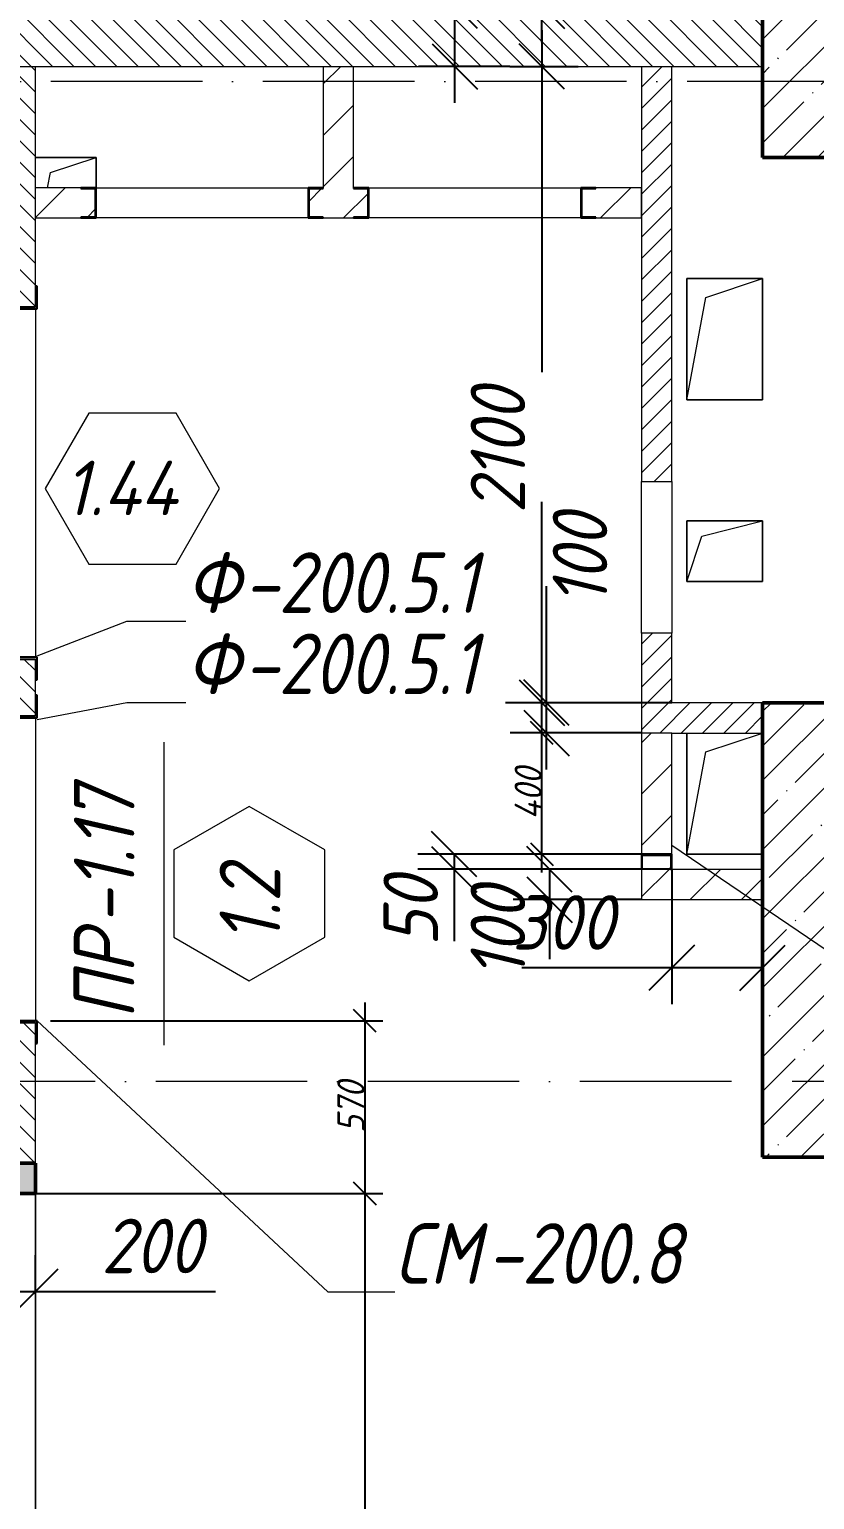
# Model space of a CAD drawing. Header units: millimetres. Extents: x -356862 to 418287, y 0 to 839748.
# Drawn here: x -172371 to -169779, y 616617 to 621470 of the extents above; entities that cross this region are included whole.
import ezdxf

# ---------------------------------------------------------------- set-up
doc = ezdxf.new("R2010")
doc.units = ezdxf.units.MM
doc.linetypes.add('50_200_ШТРИХ_1Т_ш5_п1_п1_', pattern=[700, 500, -100, 0, -100])
for name, color, linetype, lineweight in [('A-____-____-DIMS', 7, 'Continuous', 9), ('A-DOOR-____-IDEN', 7, 'Continuous', 9), ('A-DOOR-____-OTLN', 7, 'Continuous', 9), ('A-FLOR-____-OTLN', 7, 'Continuous', 9), ('A-GENM-____-IDEN', 7, 'Continuous', 9), ('A-GENM-____-MCUT', 7, 'Continuous', 25), ('A-GENM-____-OTLN', 7, 'Continuous', 9), ('A-GENM-____-OTLN-1', 7, 'Continuous', 25), ('A-GLAZ-____-IDEN', 7, 'Continuous', 9), ('A-WALL-FNSH-MCUT-1', 7, 'Continuous', 9), ('S-COLS-____-MCUT', 7, 'Continuous', 50), ('S-COLS-____-OTLN', 7, 'Continuous', 9), ('S-GRID-____-OTLN-1', 7, '50_200_ШТРИХ_1Т_ш5_п1_п1_', 9)]:
    doc.layers.add(name, color=color, linetype=linetype, lineweight=lineweight)
for name, color, linetype, lineweight, true_color in [('A-DOOR-____-OTLN-1', 7, 'Continuous', 9, 0xffffff), ('A-WALL-____-MCUT-4', 7, 'Continuous', 13, 0x000000), ('A-WALL-____-MCUT-9', 7, 'Continuous', 9, 0x000000), ('A-WALL-____-PATT-3', 9, 'Continuous', 9, 0x808080), ('A-WALL-____-PATT-4', 9, 'Continuous', 9, 0x808080), ('A-WALL-____-PATT-5', 7, 'Continuous', 9, 0x000000), ('A-WALL-FNSH-MCUT-2', 7, 'Continuous', 13, 0x000000), ('I-WALL-____-OTLN-1', 7, 'Continuous', 9, 0x000000), ('I-WALL-____-OTLN-2', 7, 'Continuous', 9, 0x000000), ('I-WALL-____-OTLN-3', 7, 'Continuous', 9, 0x000000), ('S-COLS-____-MCUT-1', 7, 'Continuous', 50, 0x000000), ('S-COLS-____-OTLN-1', 7, 'Continuous', 9, 0x000000)]:
    doc.layers.add(name, color=color, linetype=linetype, lineweight=lineweight, true_color=true_color)
doc.styles.add('ISOCPEUR_I_10', font='isocpeui.ttf', dxfattribs={"width": 0.9, "height": 180})
doc.styles.add('ISOCPEUR_I_14', font='isocpeui.ttf', dxfattribs={"width": 0.9, "height": 180})
doc.styles.add('ISOCPEUR_I_2', font='isocpeui.ttf', dxfattribs={"width": 0.85, "height": 2.3})
doc.styles.add('ISOCPEUR_I_7', font='isocpeui.ttf', dxfattribs={"width": 0.9, "height": 90})
doc.dimstyles.new('ISO-1_8_0_9К_СРЕДНИЙ_Кладочные_2', dxfattribs={"dimscale": 304.8, "dimtxt": 89.638306, "dimasz": 0.246063, "dimexe": 0.19685, "dimexo": 0, "dimgap": 0, "dimtad": 1, "dimdec": 3, "dimrnd": 0.001, "dimdsep": 46, "dimtxsty": 'ISOCPEUR_I_7', "dimblk1": 'OBLIQUE', "dimblk2": 'OBLIQUE', "dimsah": 1, "dimcen": 0.09, "dimdle": 0.19685, "dimazin": 0, "dimtfac": 1, "dimtdec": 4, "dimtix": 1, "dimtmove": 1, "dimatfit": 3, "dimfxl": 1, "dimtvp": 1, "dimtolj": 1, "dimtzin": 0, "dimarcsym": 2})
doc.dimstyles.new('ISO-1_8_0_9К_СРЕДНИЙ_Кладочные_3', dxfattribs={"dimscale": 304.8, "dimtxt": 179.276612, "dimasz": 0.492126, "dimexe": 0.393701, "dimexo": 0, "dimgap": 0, "dimtad": 1, "dimdec": 3, "dimrnd": 0.001, "dimdsep": 46, "dimtxsty": 'ISOCPEUR_I_10', "dimblk1": 'OBLIQUE', "dimblk2": 'OBLIQUE', "dimsah": 1, "dimcen": 0.09, "dimdle": 0.393701, "dimazin": 0, "dimtfac": 1, "dimtdec": 4, "dimtix": 1, "dimtmove": 0, "dimatfit": 3, "dimfxl": 1, "dimtvp": 1, "dimtolj": 1, "dimtzin": 0, "dimarcsym": 2})
doc.dimstyles.new('ISO-1_8_0_9К_СРЕДНИЙ_Кладочные_4', dxfattribs={"dimscale": 304.8, "dimtxt": 179.276612, "dimasz": 0.492126, "dimexe": 0.393701, "dimexo": 0, "dimgap": 0, "dimtad": 1, "dimdec": 3, "dimrnd": 0.001, "dimdsep": 46, "dimtxsty": 'ISOCPEUR_I_10', "dimblk1": 'OBLIQUE', "dimblk2": 'OBLIQUE', "dimsah": 1, "dimcen": 0.09, "dimdle": 0.393701, "dimazin": 0, "dimtfac": 1, "dimtdec": 4, "dimtix": 1, "dimtmove": 1, "dimatfit": 3, "dimfxl": 1, "dimtvp": 1, "dimtolj": 1, "dimtzin": 0, "dimarcsym": 2})
pattern_1 = [(135, (-175000.736, 544716.51), (-35.35534, -35.35534), [])]
pattern_2 = [(45, (-175000.736, 544716.51), (-35.35534, 35.35534), [])]
pattern_3 = [(45, (-175000.74, 544716.51), (-84.85281, 84.85281), [])]

# ---------------------------------------------------------------- blocks, each defined once
blk = doc.blocks.new('BSC_Колонна _Прямоугольная - 500х500-V40-АР1_Кладочный план 1 этажа в осях 1-64_Ю-ЯЯ')
at = {"layer": 'S-COLS-____-OTLN'}
h = blk.add_hatch(dxfattribs=at)
h.set_pattern_fill('FP_39', color=256, style=0, pattern_type=2)
h.set_pattern_definition([(45, (-5300, -76581.04), (-114.04925, 114.04925), []), (45, (-5185.95, -76581.04), (-114.04925, 114.04925), [201.613, -40.323, 3.353, -36.97])])
h.paths.add_polyline_path([(-250, -250), (250, -250), (250, 250), (-250, 250), (-250, 17.7)], flags=0)
at = {"layer": 'S-COLS-____-MCUT'}
for p, q in [((250, 250), (-250, 250)), ((-250, 250), (-250, -250)), ((250, -250), (250, 250)), ((-250, -250), (250, -250))]:
    blk.add_line(p, q, dxfattribs=at)
blk = doc.blocks.new('BSC_Колонна _Прямоугольная - 500х1500-25984399-АР1_Кладочный план 1 этажа в осях 1-64_Ю-ЯЯ')
at = {"layer": 'S-COLS-____-OTLN'}
h = blk.add_hatch(dxfattribs=at)
h.set_pattern_fill('FP_185', color=256, style=0, pattern_type=2)
h.set_pattern_definition([(45, (-5300, -73781.04), (-114.04925, 114.04925), []), (45, (-5185.95, -73781.04), (-114.04925, 114.04925), [201.613, -40.323, 3.353, -36.97])])
h.paths.add_polyline_path([(-250, -750), (250, -750), (250, 750), (-250, 750), (-250, -411.2)], flags=0)
at = {"layer": 'S-COLS-____-MCUT'}
for p, q in [((250, 750), (-250, 750)), ((-250, 750), (-250, -750)), ((250, -750), (250, 750)), ((-250, -750), (250, -750))]:
    blk.add_line(p, q, dxfattribs=at)
blk = doc.blocks.new('Проем_Дверь_Прямоугольный - 5110х2800h_витражные проемы-35263369-АР1_Кладочный план 1 этажа в осях 1-64_Ю-ЯЯ')
at = {"layer": 'A-DOOR-____-OTLN-1'}
blk.add_line((2555, 100), (-2555, 100), dxfattribs=at)
blk = doc.blocks.new('Фахверк_СКБ_Уголок - 200_4010_1-27904896-АР1_Кладочный план 1 этажа в осях 1-64_Ю-ЯЯ')
at = {"layer": 'A-GENM-____-MCUT'}
for p, q in [((200, 156), (125, 156)), ((125, 156), (125, 81)), ((131, 81), (131, 150)), ((131, 150), (200, 150)), ((200, 150), (200, 156)), ((125, 81), (131, 81)), ((131, 19), (125, 19)), ((125, 19), (125, -56)), ((131, -50), (131, 19)), ((125, -56), (200, -56)), ((200, -50), (131, -50)), ((200, -56), (200, -50))]:
    blk.add_line(p, q, dxfattribs=at)
blk = doc.blocks.new('154_Стойка_СКБ_Уголок - СМ-2230_200-28216496-АР1_Кладочный план 1 этажа в осях 1-64_Ю-ЯЯ')
at = {"layer": 'A-GENM-____-MCUT'}
for p, q in [((125, 156), (125, 81)), ((200, 156), (125, 156)), ((131, 81), (131, 150)), ((131, 150), (200, 150)), ((200, 150), (200, 156)), ((125, 81), (131, 81)), ((131, 19), (125, 19)), ((125, 19), (125, -56)), ((131, -50), (131, 19)), ((125, -56), (200, -56)), ((200, -50), (131, -50)), ((200, -56), (200, -50))]:
    blk.add_line(p, q, dxfattribs=at)
blk = doc.blocks.new('154_Стойка_СКБ_Уголок - СМ-2930_200-28217172-АР1_Кладочный план 1 этажа в осях 1-64_Ю-ЯЯ')
at = {"layer": 'A-GENM-____-MCUT'}
for p, q in [((125, 156), (125, 81)), ((200, 156), (125, 156)), ((131, 81), (131, 150)), ((131, 150), (200, 150)), ((200, 150), (200, 156)), ((125, 81), (131, 81)), ((131, 19), (125, 19)), ((125, 19), (125, -56)), ((131, -50), (131, 19)), ((125, -56), (200, -56)), ((200, -50), (131, -50)), ((200, -56), (200, -50))]:
    blk.add_line(p, q, dxfattribs=at)
blk = doc.blocks.new('AR_Отверстие прямоугольное _в плите_ - AR_Отверстие прямоугольное _в плите_-V188-АР1_Кладочный план 1 этажа в осях 1-64_Ю-ЯЯ')
at = {"layer": 'A-GENM-____-OTLN'}
for p, q in [((125, 100), (-125, 100)), ((-125, 100), (-125, -100)), ((-75, 50), (125, 100)), ((125, -100), (125, 100)), ((-125, -100), (-75, 50)), ((-125, -100), (125, -100))]:
    blk.add_line(p, q, dxfattribs=at)
blk = doc.blocks.new('AR_Отверстие прямоугольное _в плите_ - AR_Отверстие прямоугольное _в плите_-V198-АР1_Кладочный план 1 этажа в осях 1-64_Ю-ЯЯ')
at = {"layer": 'A-GENM-____-OTLN'}
for p, q in [((125, 200), (-125, 200)), ((-125, 200), (-125, -200)), ((-62.5, 137.5), (125, 200)), ((125, -200), (125, 200)), ((-125, -200), (-62.5, 137.5)), ((-125, -200), (125, -200))]:
    blk.add_line(p, q, dxfattribs=at)
blk = doc.blocks.new('AR_Отверстие прямоугольное _в плите_ - AR_Отверстие прямоугольное _в плите_-30512088-АР1_Кладочный план 1 этажа в осях 1-64_Ю-ЯЯ')
at = {"layer": 'A-GENM-____-OTLN'}
for p, q in [((100, 150), (-100, 150)), ((-50, 100), (100, 150)), ((100, 50), (100, 150)), ((-60, 50), (-50, 100))]:
    blk.add_line(p, q, dxfattribs=at)
blk = doc.blocks.new('AR_Отверстие прямоугольное _в плите_ - AR_Отверстие прямоугольное _в плите_-V252-АР1_Кладочный план 1 этажа в осях 1-64_Ю-ЯЯ')
at = {"layer": 'A-GENM-____-OTLN'}
for p, q in [((-125, 200), (-125, -200)), ((-62.5, 137.5), (125, 200)), ((-125, -200), (-62.5, 137.5)), ((-125, -200), (125, -200))]:
    blk.add_line(p, q, dxfattribs=at)
blk = doc.blocks.new('BSC_Колонна _Прямоугольная1 - 200х100 _металл_-35284186-АР1_Кладочный план 1 этажа в осях 1-64_Ю-ЯЯ')
at = {"layer": 'S-COLS-____-OTLN-1'}
blk.add_hatch(color=256, dxfattribs=at).paths.add_polyline_path([(-100, -50), (100, -50), (100, 50), (-100, 50)], flags=0)
at = {"layer": 'S-COLS-____-MCUT-1'}
for p, q in [((100, 50), (-100, 50)), ((-100, 50), (-100, -50)), ((100, -50), (100, 50)), ((-100, -50), (100, -50))]:
    blk.add_line(p, q, dxfattribs=at)
blk = doc.blocks.new('154_Фахверк_СКБ_Швеллер - Тип_100_4010_1-36655149-АР1_Кладочный план 1 этажа в осях 1-64_Ю-ЯЯ')
at = {"layer": 'A-GENM-____-MCUT'}
for p, q in [((175, 50), (125, 50)), ((125, 50), (125, -50)), ((175, 47), (175, 50)), ((128, 47), (175, 47)), ((128, -47), (128, 47)), ((175, -47), (128, -47)), ((175, -50), (175, -47)), ((125, -50), (175, -50))]:
    blk.add_line(p, q, dxfattribs=at)
blk = doc.blocks.new('_Oblique')
at = {"color": 0, "linetype": 'ByBlock', "lineweight": -2}
blk.add_line((-0.5, -0.5), (0.5, 0.5), dxfattribs=at)
blk = doc.blocks.new('*D12013')
at = {"layer": 'A-____-____-DIMS', "color": 0, "lineweight": -2, "transparency": 16777216}
for p, q in [((-172550.7, 617295.3), (-172550.7, 617424.4)), ((-172350.7, 617295.3), (-172350.7, 617424.4)), ((-172670.7, 617304.4), (-172350.7, 617304.4)), ((-172350.7, 617304.4), (-171756.7, 617304.4))]:
    blk.add_line(p, q, dxfattribs=at)
at = {"layer": 'Defpoints', "color": 0, "transparency": 16777216}
for p in [(-172550.7, 617295.3), (-172350.7, 617304.4), (-172350.7, 617295.3)]:
    blk.add_point(p, dxfattribs=at)
at = {"layer": 'A-____-____-DIMS', "color": 0, "lineweight": -2, "transparency": 16777216, "xscale": 150, "yscale": 150, "zscale": 150, "rotation": 180}
blk.add_blockref('_Oblique', (-172550.7, 617304.4), dxfattribs=at)
at = {"layer": 'A-____-____-DIMS', "color": 0, "lineweight": -2, "transparency": 16777216, "xscale": 150, "yscale": 150, "zscale": 150}
blk.add_blockref('_Oblique', (-172350.7, 617304.4), dxfattribs=at)
at = {"layer": 'A-____-____-DIMS', "color": 0, "transparency": 16777216, "insert": (-172133.5, 617544.4), "char_height": 180, "width": 409.578, "attachment_point": 1, "line_spacing_factor": 1.149209, "style": 'ISOCPEUR_I_10'}
blk.add_mtext('\\A1;200', dxfattribs=at)
blk = doc.blocks.new('AAR_СКБ_Марка_Окна_Перемычка и проем - Марка перемычки и проема-17324483-АР1_Кладочный план 1 этажа в осях 1-64_Ю-ЯЯ')
at = {"layer": 'A-GLAZ-____-IDEN'}
for p, q in [((-5, 0), (5, 0)), ((-1.439, -0.31), (-2.877, -2.802)), ((1.439, -0.31), (-1.439, -0.31)), ((2.877, -2.802), (1.439, -0.31)), ((-2.877, -2.802), (-1.439, -5.294)), ((1.439, -5.294), (2.877, -2.802)), ((-1.439, -5.294), (1.439, -5.294))]:
    blk.add_line(p, q, dxfattribs=at)
blk = doc.blocks.new('Марка проема - марка проема-27336095-АР1_Кладочный план 1 этажа в осях 1-64_Ю-ЯЯ')
at = {"layer": 'A-DOOR-____-IDEN'}
for p, q in [((-1.439, 0.159), (-2.877, -2.333)), ((1.439, 0.159), (-1.439, 0.159)), ((2.877, -2.333), (1.439, 0.159)), ((-2.877, -2.333), (-1.439, -4.825)), ((1.439, -4.825), (2.877, -2.333)), ((-1.439, -4.825), (1.439, -4.825))]:
    blk.add_line(p, q, dxfattribs=at)
blk = doc.blocks.new('*D12054')
at = {"layer": 'A-____-____-DIMS', "color": 0, "lineweight": -2, "transparency": 16777216}
for p, q in [((-170250.7, 618697.6), (-170774.1, 618697.6)), ((-170654.1, 618697.6), (-170654.1, 618477.6)), ((-170350.7, 618597.6), (-170774.1, 618597.6)), ((-170654.1, 618597.6), (-170654.1, 618401))]:
    blk.add_line(p, q, dxfattribs=at)
at = {"layer": 'Defpoints', "color": 0, "transparency": 16777216}
for p in [(-170654.1, 618697.6), (-170250.7, 618697.6), (-170350.7, 618597.6)]:
    blk.add_point(p, dxfattribs=at)
at = {"layer": 'A-____-____-DIMS', "color": 0, "lineweight": -2, "transparency": 16777216, "xscale": 150, "yscale": 150, "zscale": 150}
for p, rotation in [((-170654.1, 618697.6), 90), ((-170654.1, 618597.6), 270)]:
    blk.add_blockref('_Oblique', p, dxfattribs=dict(at, rotation=rotation))
at = {"layer": 'A-____-____-DIMS', "color": 0, "transparency": 16777216, "insert": (-170914.4, 618336.9), "char_height": 180, "width": 368.207, "attachment_point": 1, "rotation": 90, "line_spacing_factor": 1.149209, "style": 'ISOCPEUR_I_10'}
blk.add_mtext('\\A1;100', dxfattribs=at)
blk = doc.blocks.new('*D12055')
at = {"layer": 'A-____-____-DIMS', "color": 0, "lineweight": -2, "transparency": 16777216}
for p, q in [((-170296, 618747.6), (-171088.8, 618747.6)), ((-170968.8, 618747.6), (-170968.8, 618577.6)), ((-170250.7, 618697.6), (-171088.8, 618697.6)), ((-170968.8, 618697.6), (-170968.8, 618460.4))]:
    blk.add_line(p, q, dxfattribs=at)
at = {"layer": 'Defpoints', "color": 0, "transparency": 16777216}
for p in [(-170968.8, 618747.6), (-170296, 618747.6), (-170250.7, 618697.6)]:
    blk.add_point(p, dxfattribs=at)
at = {"layer": 'A-____-____-DIMS', "color": 0, "lineweight": -2, "transparency": 16777216, "xscale": 150, "yscale": 150, "zscale": 150}
for p, rotation in [((-170968.8, 618747.6), 90), ((-170968.8, 618697.6), 270)]:
    blk.add_blockref('_Oblique', p, dxfattribs=dict(at, rotation=rotation))
at = {"layer": 'A-____-____-DIMS', "color": 0, "transparency": 16777216, "insert": (-171202.1, 618443.9), "char_height": 180, "width": 273.052, "attachment_point": 1, "rotation": 90, "line_spacing_factor": 1.149209, "style": 'ISOCPEUR_I_10'}
blk.add_mtext('\\A1;50', dxfattribs=at)
blk = doc.blocks.new('*D12056')
at = {"layer": 'A-____-____-DIMS', "color": 0, "lineweight": -2, "transparency": 16777216}
for p, q in [((-170679.2, 618687.6), (-170679.2, 619207.6)), ((-170350.7, 619147.6), (-170739.2, 619147.6)), ((-170296, 618747.6), (-170739.2, 618747.6))]:
    blk.add_line(p, q, dxfattribs=at)
at = {"layer": 'Defpoints', "color": 0, "transparency": 16777216}
for p in [(-170679.2, 619147.6), (-170350.7, 619147.6), (-170296, 618747.6)]:
    blk.add_point(p, dxfattribs=at)
at = {"layer": 'A-____-____-DIMS', "color": 0, "lineweight": -2, "transparency": 16777216, "xscale": 75, "yscale": 75, "zscale": 75}
for p, rotation in [((-170679.2, 619147.6), 90), ((-170679.2, 618747.6), 270)]:
    blk.add_blockref('_Oblique', p, dxfattribs=dict(at, rotation=rotation))
at = {"layer": 'A-____-____-DIMS', "color": 0, "transparency": 16777216, "insert": (-170724.2, 618947.6), "char_height": 90, "width": 426.127, "attachment_point": 5, "rotation": 90, "style": 'ISOCPEUR_I_7'}
blk.add_mtext('\\A1;400', dxfattribs=at)
blk = doc.blocks.new('*D12057')
at = {"layer": 'A-____-____-DIMS', "color": 0, "lineweight": -2, "transparency": 16777216}
for p, q in [((-170663.8, 619247.6), (-170663.8, 619632)), ((-170250.7, 619247.6), (-170783.8, 619247.6)), ((-170663.8, 619027.6), (-170663.8, 619247.6)), ((-170350.7, 619147.6), (-170783.8, 619147.6))]:
    blk.add_line(p, q, dxfattribs=at)
at = {"layer": 'Defpoints', "color": 0, "transparency": 16777216}
for p in [(-170663.8, 619247.6), (-170250.7, 619247.6), (-170350.7, 619147.6)]:
    blk.add_point(p, dxfattribs=at)
at = {"layer": 'A-____-____-DIMS', "color": 0, "lineweight": -2, "transparency": 16777216, "xscale": 150, "yscale": 150, "zscale": 150}
for p, rotation in [((-170663.8, 619247.6), 90), ((-170663.8, 619147.6), 270)]:
    blk.add_blockref('_Oblique', p, dxfattribs=dict(at, rotation=rotation))
at = {"layer": 'A-____-____-DIMS', "color": 0, "transparency": 16777216, "insert": (-170643.5, 619567.9), "char_height": 180, "width": 368.207, "attachment_point": 1, "rotation": 90, "line_spacing_factor": 1.149209, "style": 'ISOCPEUR_I_10'}
blk.add_mtext('\\A1;100', dxfattribs=at)
blk = doc.blocks.new('*D12058')
at = {"layer": 'A-____-____-DIMS', "color": 0, "lineweight": -2, "transparency": 16777216}
for p, q in [((-170679.2, 621467.6), (-170679.2, 620338.8)), ((-170785.3, 621347.6), (-170559.2, 621347.6)), ((-170679.2, 619127.6), (-170679.2, 619910.9)), ((-170250.7, 619247.6), (-170799.2, 619247.6))]:
    blk.add_line(p, q, dxfattribs=at)
at = {"layer": 'Defpoints', "color": 0, "transparency": 16777216}
for p in [(-170785.3, 621347.6), (-170679.2, 621347.6), (-170250.7, 619247.6)]:
    blk.add_point(p, dxfattribs=at)
at = {"layer": 'A-____-____-DIMS', "color": 0, "lineweight": -2, "transparency": 16777216, "xscale": 150, "yscale": 150, "zscale": 150}
for p, rotation in [((-170679.2, 621347.6), 90), ((-170679.2, 619247.6), 270)]:
    blk.add_blockref('_Oblique', p, dxfattribs=dict(at, rotation=rotation))
at = {"layer": 'A-____-____-DIMS', "color": 0, "transparency": 16777216, "insert": (-170914.4, 619872.5), "char_height": 180, "width": 504.733, "attachment_point": 1, "rotation": 90, "line_spacing_factor": 1.149209, "style": 'ISOCPEUR_I_10'}
blk.add_mtext('\\A1;2100', dxfattribs=at)
blk = doc.blocks.new('*D12059')
at = {"layer": 'A-____-____-DIMS', "color": 0, "lineweight": -2, "transparency": 16777216}
for p, q in [((-170966.5, 621547.6), (-170966.5, 621926.3)), ((-170785.3, 621547.6), (-171086.5, 621547.6)), ((-170966.5, 621227.6), (-170966.5, 621547.6)), ((-170785.3, 621347.6), (-171086.5, 621347.6))]:
    blk.add_line(p, q, dxfattribs=at)
at = {"layer": 'Defpoints', "color": 0, "transparency": 16777216}
for p in [(-170966.5, 621547.6), (-170785.3, 621547.6), (-170785.3, 621347.6)]:
    blk.add_point(p, dxfattribs=at)
at = {"layer": 'A-____-____-DIMS', "color": 0, "lineweight": -2, "transparency": 16777216, "xscale": 150, "yscale": 150, "zscale": 150}
for p, rotation in [((-170966.5, 621547.6), 90), ((-170966.5, 621347.6), 270)]:
    blk.add_blockref('_Oblique', p, dxfattribs=dict(at, rotation=rotation))
at = {"layer": 'A-____-____-DIMS', "color": 0, "transparency": 16777216, "insert": (-170914.4, 621841.5), "char_height": 180, "width": 409.578, "attachment_point": 1, "rotation": 90, "line_spacing_factor": 1.149209, "style": 'ISOCPEUR_I_10'}
blk.add_mtext('\\A1;200', dxfattribs=at)
blk = doc.blocks.new('*D12060')
at = {"layer": 'A-____-____-DIMS', "color": 0, "lineweight": -2, "transparency": 16777216}
for p, q in [((-170679.2, 623267.6), (-170679.2, 622737.8)), ((-170550.7, 623147.6), (-170799.2, 623147.6)), ((-170679.2, 621427.6), (-170679.2, 622339.8)), ((-170785.3, 621547.6), (-170559.2, 621547.6))]:
    blk.add_line(p, q, dxfattribs=at)
at = {"layer": 'Defpoints', "color": 0, "transparency": 16777216}
for p in [(-170679.2, 623147.6), (-170550.7, 623147.6), (-170785.3, 621547.6)]:
    blk.add_point(p, dxfattribs=at)
at = {"layer": 'A-____-____-DIMS', "color": 0, "lineweight": -2, "transparency": 16777216, "xscale": 150, "yscale": 150, "zscale": 150}
for p, rotation in [((-170679.2, 623147.6), 90), ((-170679.2, 621547.6), 270)]:
    blk.add_blockref('_Oblique', p, dxfattribs=dict(at, rotation=rotation))
at = {"layer": 'A-____-____-DIMS', "color": 0, "transparency": 16777216, "insert": (-170914.4, 622286.4), "char_height": 180, "width": 504.733, "attachment_point": 1, "rotation": 90, "line_spacing_factor": 1.149209, "style": 'ISOCPEUR_I_10'}
blk.add_mtext('\\A1;1600', dxfattribs=at)
blk = doc.blocks.new('*D12061')
at = {"layer": 'A-____-____-DIMS', "color": 0, "lineweight": -2, "transparency": 16777216}
for p, q in [((-170250.7, 618697.6), (-170250.7, 618252.3)), ((-169950.7, 618363.2), (-169950.7, 618492.3)), ((-170250.7, 618372.3), (-170744.9, 618372.3)), ((-169950.7, 618372.3), (-170370.7, 618372.3))]:
    blk.add_line(p, q, dxfattribs=at)
at = {"layer": 'Defpoints', "color": 0, "transparency": 16777216}
for p in [(-170250.7, 618697.6), (-169950.7, 618372.3), (-169950.7, 618363.2)]:
    blk.add_point(p, dxfattribs=at)
at = {"layer": 'A-____-____-DIMS', "color": 0, "lineweight": -2, "transparency": 16777216, "xscale": 150, "yscale": 150, "zscale": 150, "rotation": 180}
blk.add_blockref('_Oblique', (-170250.7, 618372.3), dxfattribs=at)
at = {"layer": 'A-____-____-DIMS', "color": 0, "lineweight": -2, "transparency": 16777216, "xscale": 150, "yscale": 150, "zscale": 150}
blk.add_blockref('_Oblique', (-169950.7, 618372.3), dxfattribs=at)
at = {"layer": 'A-____-____-DIMS', "color": 0, "transparency": 16777216, "insert": (-170777.6, 618612.3), "char_height": 180, "width": 409.578, "attachment_point": 1, "line_spacing_factor": 1.149209, "style": 'ISOCPEUR_I_10'}
blk.add_mtext('\\A1;300', dxfattribs=at)
blk = doc.blocks.new('*D12164')
at = {"layer": 'A-____-____-DIMS', "color": 0, "lineweight": -2, "transparency": 16777216}
for p, q in [((-171263.7, 618257.6), (-171263.7, 617567.6)), ((-172300.7, 618197.6), (-171203.7, 618197.6)), ((-172350.7, 617627.6), (-171203.7, 617627.6))]:
    blk.add_line(p, q, dxfattribs=at)
at = {"layer": 'Defpoints', "color": 0, "transparency": 16777216}
for p in [(-172300.7, 618197.6), (-172350.7, 617627.6), (-171263.7, 617627.6)]:
    blk.add_point(p, dxfattribs=at)
at = {"layer": 'A-____-____-DIMS', "color": 0, "lineweight": -2, "transparency": 16777216, "xscale": 75, "yscale": 75, "zscale": 75}
for p, rotation in [((-171263.7, 618197.6), 90), ((-171263.7, 617627.6), 270)]:
    blk.add_blockref('_Oblique', p, dxfattribs=dict(at, rotation=rotation))
at = {"layer": 'A-____-____-DIMS', "color": 0, "transparency": 16777216, "insert": (-171309.3, 617912.6), "char_height": 90, "width": 409.578, "attachment_point": 5, "rotation": 90, "style": 'ISOCPEUR_I_7'}
blk.add_mtext('\\A1;570', dxfattribs=at)
blk = doc.blocks.new('*D12165')
at = {"layer": 'A-____-____-DIMS', "color": 0, "lineweight": -2, "transparency": 16777216}
for p, q in [((-171263.7, 617687.6), (-171263.7, 612457.6)), ((-172350.7, 617627.6), (-171203.7, 617627.6)), ((-172350.7, 612517.6), (-171203.7, 612517.6))]:
    blk.add_line(p, q, dxfattribs=at)
at = {"layer": 'Defpoints', "color": 0, "transparency": 16777216}
for p in [(-172350.7, 617627.6), (-172350.7, 612517.6), (-171263.7, 612517.6)]:
    blk.add_point(p, dxfattribs=at)
at = {"layer": 'A-____-____-DIMS', "color": 0, "lineweight": -2, "transparency": 16777216, "xscale": 75, "yscale": 75, "zscale": 75}
for p, rotation in [((-171263.7, 617627.6), 90), ((-171263.7, 612517.6), 270)]:
    blk.add_blockref('_Oblique', p, dxfattribs=dict(at, rotation=rotation))
at = {"layer": 'A-____-____-DIMS', "color": 0, "transparency": 16777216, "insert": (-171308.7, 615072.6), "char_height": 90, "width": 463.361, "attachment_point": 5, "rotation": 90, "style": 'ISOCPEUR_I_7'}
blk.add_mtext('\\A1;5110', dxfattribs=at)

msp = doc.modelspace()

# ---------------------------------------------------------------- hatches: boundary and pattern name
at = {"layer": 'A-WALL-____-PATT-3'}
h = msp.add_hatch(dxfattribs=at)
h.set_pattern_fill('FP_6', color=256, style=0, pattern_type=2)
h.set_pattern_definition(pattern_1)
h.paths.add_polyline_path([(-169950.7357, 621347.5526), (-169950.7357, 621547.5526), (-176950.7357, 621547.5526), (-176950.7357, 621347.5526), (-171480.3503, 621347.5526)], flags=0)
h = msp.add_hatch(dxfattribs=at)
h.set_pattern_fill('FP_6', color=256, style=0, pattern_type=2)
h.set_pattern_definition(pattern_1)
h.paths.add_polyline_path([(-172350.7357, 617747.5526), (-172350.7357, 618191.5526), (-172419.7357, 618191.5526), (-172419.7357, 618197.5526), (-172481.7357, 618197.5526), (-172481.7357, 618191.5526), (-172550.7357, 618191.5526), (-172550.7357, 617747.5526)], flags=0)
h.paths.add_polyline_path([(-172419.7357, 619197.5526), (-172419.7357, 619203.5526), (-172350.7357, 619203.5526), (-172350.7357, 619391.5526), (-172419.7357, 619391.5526), (-172419.7357, 619397.5526), (-172481.7357, 619397.5526), (-172481.7357, 619391.5526), (-172550.7357, 619391.5526), (-172550.7357, 619203.5526), (-172481.7357, 619203.5526), (-172481.7357, 619197.5526)], flags=0)
h.paths.add_polyline_path([(-172419.7357, 620547.5526), (-172419.7357, 620553.5526), (-172350.7357, 620553.5526), (-172350.7357, 621347.5526), (-172550.7357, 621347.5526), (-172550.7357, 620553.5526), (-172481.7357, 620553.5526), (-172481.7357, 620547.5526)], flags=0)
h = msp.add_hatch(dxfattribs=at)
h.set_pattern_fill('FP_6', color=256, style=0, pattern_type=2)
h.set_pattern_definition(pattern_1)
h.paths.add_polyline_path([(-172550.7357, 612397.5526), (-172350.7357, 612397.5526), (-172350.7357, 612417.5526), (-172550.7357, 612417.5526)], flags=0)
h.paths.add_polyline_path([(-172350.7357, 617727.5526), (-172350.7357, 617747.5526), (-172550.7357, 617747.5526), (-172550.7357, 617727.5526), (-172517.4024, 617727.5526)], flags=0)
at = {"layer": 'A-WALL-____-PATT-4'}
h = msp.add_hatch(dxfattribs=at)
h.set_pattern_fill('FP_5', color=256, style=0, pattern_type=2)
h.set_pattern_definition(pattern_2)
h.paths.add_polyline_path([(-170250.7357, 619247.5526), (-170250.7357, 619477.5526), (-170350.7357, 619477.5526), (-170350.7357, 619247.5526)], flags=0)
h.paths.add_polyline_path([(-170250.7357, 619977.5526), (-170250.7357, 621347.5526), (-170350.7357, 621347.5526), (-170350.7357, 619977.5526)], flags=0)
h = msp.add_hatch(dxfattribs=at)
h.set_pattern_fill('FP_5', color=256, style=0, pattern_type=2)
h.set_pattern_definition(pattern_2)
h.paths.add_polyline_path([(-169950.7357, 619147.5526), (-169950.7357, 619247.5526), (-170350.7357, 619247.5526), (-170350.7357, 619147.5526), (-170250.7357, 619147.5526)], flags=0)
at = {"layer": 'A-WALL-____-PATT-5'}
h = msp.add_hatch(dxfattribs=at)
h.set_pattern_fill('FP_4', color=256, style=0, pattern_type=2)
h.set_pattern_definition(pattern_3)
h.paths.add_polyline_path([(-171400.7357, 620947.5526), (-171300.7357, 620947.5526), (-171300.7357, 621347.5526), (-171400.7357, 621347.5526), (-171400.7357, 621315.2906)], flags=0)
h = msp.add_hatch(dxfattribs=at)
h.set_pattern_fill('FP_4', color=256, style=0, pattern_type=2)
h.set_pattern_definition(pattern_3)
h.paths.add_polyline_path([(-171400.7357, 620847.5526), (-171300.7357, 620847.5526), (-171300.7357, 620850.5526), (-171253.7357, 620850.5526), (-171253.7357, 620944.5526), (-171300.7357, 620944.5526), (-171300.7357, 620947.5526), (-171400.7357, 620947.5526), (-171400.7357, 620944.5526), (-171447.7357, 620944.5526), (-171447.7357, 620850.5526), (-171400.7357, 620850.5526)], flags=0)
h.paths.add_polyline_path([(-172350.7357, 620847.5526), (-172200.7357, 620847.5526), (-172200.7357, 620850.5526), (-172153.7357, 620850.5526), (-172153.7357, 620944.5526), (-172200.7357, 620944.5526), (-172200.7357, 620947.5526), (-172350.7357, 620947.5526), (-172350.7357, 620850.5526)], flags=0)
h.paths.add_polyline_path([(-170350.7357, 620847.5526), (-170350.7357, 620947.5526), (-170500.7357, 620947.5526), (-170500.7357, 620944.5526), (-170547.7357, 620944.5526), (-170547.7357, 620850.5526), (-170500.7357, 620850.5526), (-170500.7357, 620847.5526)], flags=0)
h = msp.add_hatch(dxfattribs=at)
h.set_pattern_fill('FP_4', color=256, style=0, pattern_type=2)
h.set_pattern_definition(pattern_3)
h.paths.add_polyline_path([(-170300.7357, 618697.5526), (-170253.7357, 618697.5526), (-170253.7357, 618744.5526), (-170347.7357, 618744.5526), (-170347.7357, 618697.5526)], flags=0)
h.paths.add_polyline_path([(-170347.7357, 618747.5526), (-170250.7357, 618747.5526), (-170250.7357, 619147.5526), (-170350.7357, 619147.5526), (-170350.7357, 618747.5526)], flags=0)
h = msp.add_hatch(dxfattribs=at)
h.set_pattern_fill('FP_4', color=256, style=0, pattern_type=2)
h.set_pattern_definition(pattern_3)
h.paths.add_polyline_path([(-170253.7357, 618597.5526), (-169950.7357, 618597.5526), (-169950.7357, 618697.5526), (-170350.7357, 618697.5526), (-170350.7357, 618597.5526), (-170347.7357, 618597.5526)], flags=0)

# ---------------------------------------------------------------- linework, layer by layer
at = {"layer": 'A-FLOR-____-OTLN'}
for p, q in [((-172350.7357, 621047.5526), (-172150.7357, 621047.5526)), ((-172150.7357, 621047.5526), (-172150.7357, 620947.5526)), ((-170200.7357, 620647.5526), (-169950.7357, 620647.5526)), ((-170200.7357, 620247.5526), (-170200.7357, 620647.5526)), ((-169950.7357, 620647.5526), (-169950.7357, 620247.5526)), ((-169950.7357, 620247.5526), (-170200.7357, 620247.5526)), ((-170200.7357, 619847.5526), (-169950.7357, 619847.5526)), ((-170200.7357, 619647.5526), (-170200.7357, 619847.5526)), ((-169950.7357, 619847.5526), (-169950.7357, 619647.5526)), ((-169950.7357, 619647.5526), (-170200.7357, 619647.5526)), ((-170200.7357, 618747.5526), (-170200.7357, 619147.5526)), ((-169950.7357, 618747.5526), (-170200.7357, 618747.5526))]:
    msp.add_line(p, q, dxfattribs=at)
at = {"layer": 'A-GENM-____-IDEN'}
for p, q in [((-172344.7357, 619402.5526), (-172048.9918, 619516.7374)), ((-172048.9918, 619516.7374), (-171854.919, 619516.7374)), ((-172344.7357, 619192.5526), (-172048.9918, 619248.7977)), ((-172048.9918, 619248.7977), (-171854.919, 619248.7977)), ((-170250.7357, 618777.5526), (-169318.6592, 618144.1624)), ((-172344.7357, 618197.5526), (-171385.3045, 617302.4801)), ((-171385.3045, 617302.4801), (-171164.6387, 617302.4801))]:
    msp.add_line(p, q, dxfattribs=at)
at = {"layer": 'A-WALL-____-MCUT-4'}
for p, q in [((-176950.7357, 621347.5526), (-169950.7357, 621347.5526)), ((-172350.7357, 620622.5526), (-172350.7357, 621347.5526)), ((-172350.7357, 619272.5526), (-172350.7357, 619322.5526)), ((-172350.7357, 617727.5526), (-172350.7357, 618122.5526))]:
    msp.add_line(p, q, dxfattribs=at)
at = {"layer": 'A-WALL-____-MCUT-9'}
msp.add_line((-170250.7357, 619147.5526), (-170350.7357, 619147.5526), dxfattribs=at)
at = {"layer": 'A-WALL-FNSH-MCUT-1'}
for p, q in [((-170350.7357, 621347.5526), (-170350.7357, 619977.5526)), ((-170250.7357, 619977.5526), (-170250.7357, 621347.5526)), ((-170350.7357, 619977.5526), (-170250.7357, 619977.5526)), ((-170250.7357, 619477.5526), (-170350.7357, 619477.5526)), ((-170250.7357, 619247.5526), (-170250.7357, 619477.5526)), ((-169950.7357, 619247.5526), (-170250.7357, 619247.5526)), ((-170250.7357, 619147.5526), (-169950.7357, 619147.5526))]:
    msp.add_line(p, q, dxfattribs=at)
at = {"layer": 'A-WALL-FNSH-MCUT-2'}
for p, q in [((-171400.7357, 621347.5526), (-171400.7357, 620947.5526)), ((-171300.7357, 620947.5526), (-171300.7357, 621347.5526)), ((-172200.7357, 620947.5526), (-172350.7357, 620947.5526)), ((-170350.7357, 620947.5526), (-170500.7357, 620947.5526)), ((-170350.7357, 620847.5526), (-170350.7357, 620947.5526)), ((-172350.7357, 620847.5526), (-172200.7357, 620847.5526)), ((-171400.7357, 620847.5526), (-171300.7357, 620847.5526)), ((-170500.7357, 620847.5526), (-170350.7357, 620847.5526)), ((-170350.7357, 619477.5526), (-170350.7357, 618747.5526)), ((-170250.7357, 618747.5526), (-170250.7357, 619147.5526)), ((-170350.7357, 618697.5526), (-170350.7357, 618597.5526)), ((-169950.7357, 618697.5526), (-170250.7357, 618697.5526)), ((-170350.7357, 618597.5526), (-169950.7357, 618597.5526))]:
    msp.add_line(p, q, dxfattribs=at)
at = {"layer": 'I-WALL-____-OTLN-1'}
for p, q in [((-172350.7357, 620547.5526), (-172350.7357, 619397.5526)), ((-172350.7357, 619197.5526), (-172350.7357, 618197.5526)), ((-172350.7357, 617627.5526), (-172350.7357, 612517.5526))]:
    msp.add_line(p, q, dxfattribs=at)
at = {"layer": 'I-WALL-____-OTLN-2'}
for p, q in [((-170350.7357, 619477.5526), (-170350.7357, 619977.5526)), ((-170250.7357, 619977.5526), (-170250.7357, 619477.5526))]:
    msp.add_line(p, q, dxfattribs=at)
at = {"layer": 'I-WALL-____-OTLN-3'}
for p, q in [((-172150.7357, 620947.5526), (-171450.7357, 620947.5526)), ((-171250.7357, 620947.5526), (-170550.7357, 620947.5526)), ((-171450.7357, 620847.5526), (-172150.7357, 620847.5526)), ((-170550.7357, 620847.5526), (-171250.7357, 620847.5526))]:
    msp.add_line(p, q, dxfattribs=at)
at = {"layer": 'S-GRID-____-OTLN-1'}
for p, q in [((-142395.7357, 621297.5526), (-179669.5059, 621297.5526)), ((-150450.7357, 617997.5526), (-179669.5059, 617997.5526))]:
    msp.add_line(p, q, dxfattribs=at)

# ---------------------------------------------------------------- block references
at = {"layer": 'A-DOOR-____-IDEN', "xscale": 99.99999999999993, "yscale": 99.99999999999993, "zscale": 99.99999999999993}
msp.add_blockref('Марка проема - марка проема-27336095-АР1_Кладочный план 1 этажа в осях 1-64_Ю-ЯЯ', (-172030.7357, 620187.5526), dxfattribs=at)
at = {"layer": 'A-DOOR-____-OTLN', "rotation": 269.9999999999999}
msp.add_blockref('Проем_Дверь_Прямоугольный - 5110х2800h_витражные проемы-35263369-АР1_Кладочный план 1 этажа в осях 1-64_Ю-ЯЯ', (-172450.7357, 615072.5526), dxfattribs=at)
at = {"layer": 'A-GENM-____-OTLN'}
for name, p in [('AR_Отверстие прямоугольное _в плите_ - AR_Отверстие прямоугольное _в плите_-30512088-АР1_Кладочный план 1 этажа в осях 1-64_Ю-ЯЯ', (-172250.7357, 620897.5526)), ('AR_Отверстие прямоугольное _в плите_ - AR_Отверстие прямоугольное _в плите_-V198-АР1_Кладочный план 1 этажа в осях 1-64_Ю-ЯЯ', (-170075.7357, 620447.5526)), ('AR_Отверстие прямоугольное _в плите_ - AR_Отверстие прямоугольное _в плите_-V188-АР1_Кладочный план 1 этажа в осях 1-64_Ю-ЯЯ', (-170075.7357, 619747.5526)), ('AR_Отверстие прямоугольное _в плите_ - AR_Отверстие прямоугольное _в плите_-V252-АР1_Кладочный план 1 этажа в осях 1-64_Ю-ЯЯ', (-170075.7357, 618947.5526))]:
    msp.add_blockref(name, p, dxfattribs=at)
at = {"layer": 'A-GENM-____-OTLN-1'}
for name, p, rotation in [('154_Фахверк_СКБ_Швеллер - Тип_100_4010_1-36655149-АР1_Кладочный план 1 этажа в осях 1-64_Ю-ЯЯ', (-172025.7357, 620897.5526), 180), ('154_Фахверк_СКБ_Швеллер - Тип_100_4010_1-36655149-АР1_Кладочный план 1 этажа в осях 1-64_Ю-ЯЯ', (-171125.7357, 620897.5526), 180), ('154_Стойка_СКБ_Уголок - СМ-2230_200-28216496-АР1_Кладочный план 1 этажа в осях 1-64_Ю-ЯЯ', (-172400.7357, 620422.5526), 89.99999999999991), ('Фахверк_СКБ_Уголок - 200_4010_1-27904896-АР1_Кладочный план 1 этажа в осях 1-64_Ю-ЯЯ', (-172500.7357, 619522.5526), 269.9999999999999), ('Фахверк_СКБ_Уголок - 200_4010_1-27904896-АР1_Кладочный план 1 этажа в осях 1-64_Ю-ЯЯ', (-172400.7357, 619072.5526), 89.99999999999991), ('154_Фахверк_СКБ_Швеллер - Тип_100_4010_1-36655149-АР1_Кладочный план 1 этажа в осях 1-64_Ю-ЯЯ', (-170300.7357, 618872.5526), 269.9999999999999), ('154_Стойка_СКБ_Уголок - СМ-2930_200-28217172-АР1_Кладочный план 1 этажа в осях 1-64_Ю-ЯЯ', (-172500.7357, 618322.5526), 269.9999999999999)]:
    msp.add_blockref(name, p, dxfattribs=dict(at, rotation=rotation))
for p in [(-171575.7357, 620897.5526), (-170675.7357, 620897.5526)]:
    msp.add_blockref('154_Фахверк_СКБ_Швеллер - Тип_100_4010_1-36655149-АР1_Кладочный план 1 этажа в осях 1-64_Ю-ЯЯ', p, dxfattribs=at)
at = {"layer": 'A-GLAZ-____-IDEN', "xscale": 99.99999999999993, "yscale": 99.99999999999993, "zscale": 99.99999999999993, "rotation": 89.99999999999982}
msp.add_blockref('AAR_СКБ_Марка_Окна_Перемычка и проем - Марка перемычки и проема-17324483-АР1_Кладочный план 1 этажа в осях 1-64_Ю-ЯЯ', (-171925.5187, 618617.5526), dxfattribs=at)
at = {"layer": 'S-COLS-____-OTLN'}
for name, p in [('BSC_Колонна _Прямоугольная - 500х500-V40-АР1_Кладочный план 1 этажа в осях 1-64_Ю-ЯЯ', (-169700.7357, 621297.5526)), ('BSC_Колонна _Прямоугольная - 500х1500-25984399-АР1_Кладочный план 1 этажа в осях 1-64_Ю-ЯЯ', (-169700.7357, 618497.5526)), ('BSC_Колонна _Прямоугольная1 - 200х100 _металл_-35284186-АР1_Кладочный план 1 этажа в осях 1-64_Ю-ЯЯ', (-172450.7357, 617677.5526))]:
    msp.add_blockref(name, p, dxfattribs=at)

# ---------------------------------------------------------------- texts
at = {"layer": 'A-DOOR-____-IDEN', "insert": (-172255.9248, 620046.3721), "char_height": 180, "width": 497.847937, "attachment_point": 1, "style": 'ISOCPEUR_I_14'}
msp.add_mtext('1.44', dxfattribs=at)
at = {"layer": 'A-GENM-____-IDEN', "char_height": 200, "attachment_point": 1, "style": 'ISOCPEUR_I_2'}
for s, insert, width in [('\\fISOCPEUR|b0|i1|c204|p34|;\\W.9;Ф', (-171854.919, 619743.8536), 230.886), ('-200.5.1', (-171664.419, 619743.8536), 1053.417375), ('\\fISOCPEUR|b0|i1|c204|p34|;\\W.9;Ф', (-171854.919, 619475.9138), 230.886), ('-200.5.1', (-171664.419, 619475.9138), 1053.417375), ('СМ', (-171164.6387, 617529.5962), 367.974562), ('-200.8', (-170861.0293, 617529.5962), 865.8225)]:
    msp.add_mtext(s, dxfattribs=dict(at, insert=insert, width=width))
at = {"layer": 'A-GLAZ-____-IDEN', "char_height": 200, "attachment_point": 1, "rotation": 90, "style": 'ISOCPEUR_I_2'}
for s, insert, width in [('-1.17', (-172224.0381, 618512.8947), 620.506125), ('1.2', (-171742.8773, 618453.954), 346.329), ('ПР', (-172224.0381, 618203.3322), 375.18975)]:
    msp.add_mtext(s, dxfattribs=dict(at, insert=insert, width=width))

# ---------------------------------------------------------------- dimensions: what is measured, and where the dimension line sits
at = {"layer": 'A-____-____-DIMS'}
for base, p1, p2, dimstyle, override, picture, middle in [((-170679.2465, 623147.5526), (-170785.3125, 621547.5526), (-170550.7357, 623147.5526), 'ISO-1_8_0_9К_СРЕДНИЙ_Кладочные_4', {"dimpost": '<>', "dimfxl": 1617.104284}, '*D12060', (-170794.4085, 622538.7691)), ((-170966.4721, 621547.5526), (-170785.3125, 621347.5526), (-170785.3125, 621547.5526), 'ISO-1_8_0_9К_СРЕДНИЙ_Кладочные_3', {"dimpost": '<>', "dimfxl": 200}, '*D12059', (-170794.4085, 621926.305)), ((-170679.2465, 621347.5526), (-170250.7357, 619247.5526), (-170785.3125, 621347.5526), 'ISO-1_8_0_9К_СРЕДНИЙ_Кладочные_4', {"dimpost": '<>', "dimfxl": 2166.973081}, '*D12058', (-170794.4085, 620124.8716)), ((-170663.7794, 619247.5526), (-170350.7357, 619147.5526), (-170250.7357, 619247.5526), 'ISO-1_8_0_9К_СРЕДНИЙ_Кладочные_3', {"dimpost": '<>', "dimfxl": 141.421356}, '*D12057', (-170523.5021, 619631.9849)), ((-170968.7624, 618747.5526), (-170250.7357, 618697.5526), (-170295.9929, 618747.5526), 'ISO-1_8_0_9К_СРЕДНИЙ_Кладочные_3', {"dimpost": '<>', "dimfxl": 67.440456}, '*D12055', (-171082.101, 618460.3861)), ((-170654.1312, 618697.5526), (-170350.7357, 618597.5526), (-170250.7357, 618697.5526), 'ISO-1_8_0_9К_СРЕДНИЙ_Кладочные_3', {"dimpost": '<>', "dimfxl": 141.421356}, '*D12054', (-170794.4085, 618400.9997))]:
    dim = msp.add_linear_dim(base=base, p1=p1, p2=p2, angle=90, dimstyle=dimstyle, override=override, dxfattribs=at)
    dim.commit()
    dim.dimension.update_dxf_attribs({"geometry": picture, "text_midpoint": middle, "dimtype": 160, "text_rotation": 90})
for base, p1, p2, override, picture, middle in [((-170679.2465, 619147.5526), (-170295.9929, 618747.5526), (-170350.7357, 619147.5526), {"dimpost": '<>', "dimfxl": 403.728588}, '*D12056', (-170724.2465, 618947.5526)), ((-171263.7349, 617627.5526), (-172300.7357, 618197.5526), (-172350.7357, 617627.5526), {"dimpost": '<>', "dimfxl": 572.18878}, '*D12164', (-171309.3145, 617912.5526)), ((-171263.7349, 612517.5526), (-172350.7357, 617627.5526), (-172350.7357, 612517.5526), {"dimpost": '<>', "dimfxl": 5110}, '*D12165', (-171308.7349, 615072.5526))]:
    dim = msp.add_linear_dim(base=base, p1=p1, p2=p2, angle=90, dimstyle='ISO-1_8_0_9К_СРЕДНИЙ_Кладочные_2', override=override, dxfattribs=at)
    dim.commit()
    dim.dimension.update_dxf_attribs({"geometry": picture, "text_midpoint": middle})
for base, p1, p2, override, picture, middle in [((-169950.7357, 618372.2687), (-170250.7357, 618697.5526), (-169950.7357, 618363.1727), {"dimpost": '<>', "dimfxl": 449.232567}, '*D12061', (-170572.7994, 618372.2687)), ((-172350.7357, 617304.3994), (-172550.7357, 617295.3034), (-172350.7357, 617295.3034), {"dimpost": '<>', "dimfxl": 200}, '*D12013', (-171928.7257, 617304.3994))]:
    dim = msp.add_linear_dim(base=base, p1=p1, p2=p2, dimstyle='ISO-1_8_0_9К_СРЕДНИЙ_Кладочные_3', override=override, dxfattribs=at)
    dim.commit()
    dim.dimension.update_dxf_attribs({"geometry": picture, "text_midpoint": middle, "dimtype": 160})

doc.saveas('drawing.dxf')
